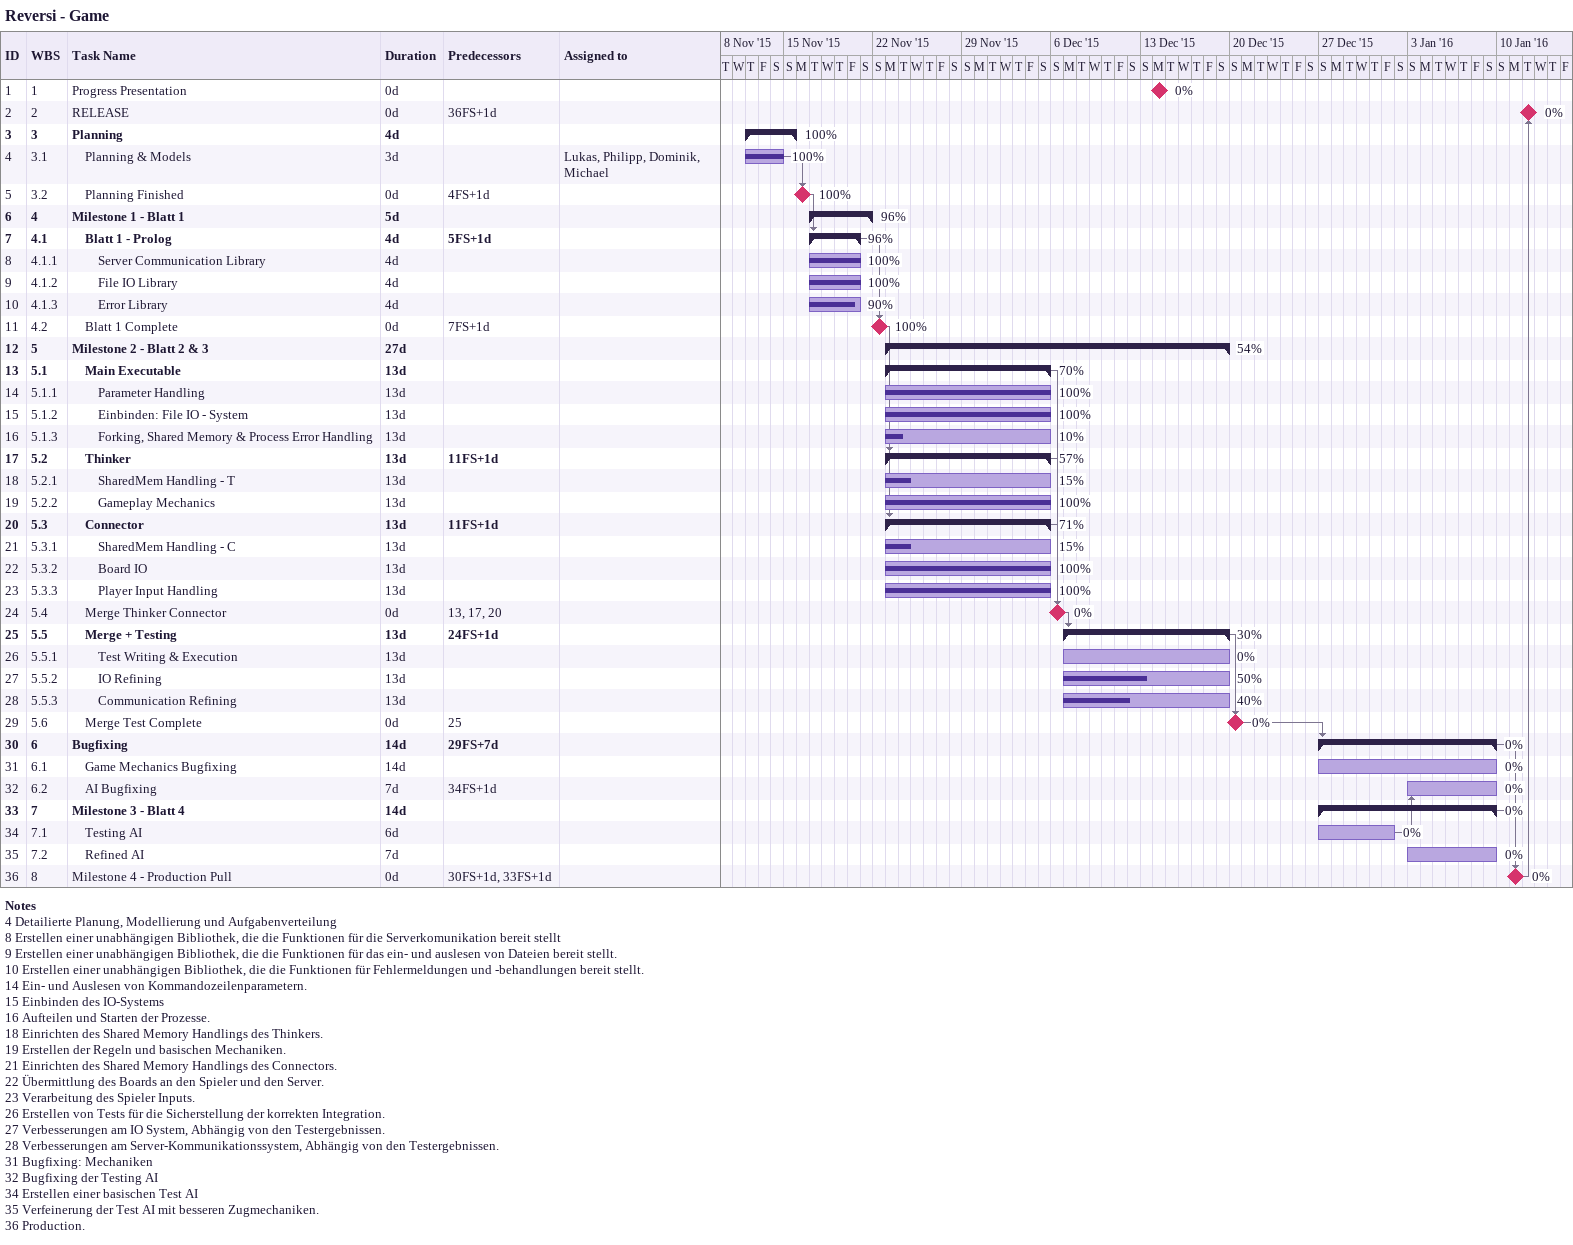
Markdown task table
Reversi - Game

| ID | WBS | Task | Duration | Start | Finish | Predecessors | Resources | % complete |
|---|---|---|---|---|---|---|---|---|
| 1 | 1 | Progress Presentation | 0d | 2015-12-14 | 2015-12-14 |  |  | 0 |
| 2 | 2 | RELEASE | 0d | 2016-01-12 | 2016-01-12 | 36FS+1d |  | 0 |
| 3 | 3 | **Planning** | 4d | 2015-11-12 | 2015-11-15 |  |  | 100 |
| 4 | 3.1 | Planning & Models | 3d | 2015-11-12 | 2015-11-14 |  | Lukas, Philipp, Dominik, Michael | 100 |
| 5 | 3.2 | Planning Finished | 0d | 2015-11-16 | 2015-11-16 | 4FS+1d |  | 100 |
| 6 | 4 | **Milestone 1 - Blatt 1** | 5d | 2015-11-17 | 2015-11-21 |  |  | 96 |
| 7 | 4.1 | **Blatt 1 - Prolog** | 4d | 2015-11-17 | 2015-11-20 | 5FS+1d |  | 96 |
| 8 | 4.1.1 | Server Communication Library | 4d | 2015-11-17 | 2015-11-20 |  |  | 100 |
| 9 | 4.1.2 | File IO Library | 4d | 2015-11-17 | 2015-11-20 |  |  | 100 |
| 10 | 4.1.3 | Error Library | 4d | 2015-11-17 | 2015-11-20 |  |  | 90 |
| 11 | 4.2 | Blatt 1 Complete | 0d | 2015-11-22 | 2015-11-22 | 7FS+1d |  | 100 |
| 12 | 5 | **Milestone 2 - Blatt 2 & 3** | 27d | 2015-11-23 | 2015-12-19 |  |  | 54 |
| 13 | 5.1 | **Main Executable** | 13d | 2015-11-23 | 2015-12-05 |  |  | 70 |
| 14 | 5.1.1 | Parameter Handling | 13d | 2015-11-23 | 2015-12-05 |  |  | 100 |
| 15 | 5.1.2 | Einbinden: File IO - System | 13d | 2015-11-23 | 2015-12-05 |  |  | 100 |
| 16 | 5.1.3 | Forking, Shared Memory & Process Error Handling | 13d | 2015-11-23 | 2015-12-05 |  |  | 10 |
| 17 | 5.2 | **Thinker** | 13d | 2015-11-23 | 2015-12-05 | 11FS+1d |  | 57 |
| 18 | 5.2.1 | SharedMem Handling - T | 13d | 2015-11-23 | 2015-12-05 |  |  | 15 |
| 19 | 5.2.2 | Gameplay Mechanics | 13d | 2015-11-23 | 2015-12-05 |  |  | 100 |
| 20 | 5.3 | **Connector** | 13d | 2015-11-23 | 2015-12-05 | 11FS+1d |  | 71 |
| 21 | 5.3.1 | SharedMem Handling - C | 13d | 2015-11-23 | 2015-12-05 |  |  | 15 |
| 22 | 5.3.2 | Board IO | 13d | 2015-11-23 | 2015-12-05 |  |  | 100 |
| 23 | 5.3.3 | Player Input Handling | 13d | 2015-11-23 | 2015-12-05 |  |  | 100 |
| 24 | 5.4 | Merge Thinker Connector | 0d | 2015-12-06 | 2015-12-06 | 13, 17, 20 |  | 0 |
| 25 | 5.5 | **Merge + Testing** | 13d | 2015-12-07 | 2015-12-19 | 24FS+1d |  | 30 |
| 26 | 5.5.1 | Test Writing & Execution | 13d | 2015-12-07 | 2015-12-19 |  |  | 0 |
| 27 | 5.5.2 | IO Refining | 13d | 2015-12-07 | 2015-12-19 |  |  | 50 |
| 28 | 5.5.3 | Communication Refining | 13d | 2015-12-07 | 2015-12-19 |  |  | 40 |
| 29 | 5.6 | Merge Test Complete | 0d | 2015-12-20 | 2015-12-20 | 25 |  | 0 |
| 30 | 6 | **Bugfixing** | 14d | 2015-12-27 | 2016-01-09 | 29FS+7d |  | 0 |
| 31 | 6.1 | Game Mechanics Bugfixing | 14d | 2015-12-27 | 2016-01-09 |  |  | 0 |
| 32 | 6.2 | AI Bugfixing | 7d | 2016-01-03 | 2016-01-09 | 34FS+1d |  | 0 |
| 33 | 7 | **Milestone 3 - Blatt 4** | 14d | 2015-12-27 | 2016-01-09 |  |  | 0 |
| 34 | 7.1 | Testing AI | 6d | 2015-12-27 | 2016-01-01 |  |  | 0 |
| 35 | 7.2 | Refined AI | 7d | 2016-01-03 | 2016-01-09 |  |  | 0 |
| 36 | 8 | Milestone 4 - Production Pull | 0d | 2016-01-11 | 2016-01-11 | 30FS+1d, 33FS+1d |  | 0 |

Notes
- 4: Detailierte Planung, Modellierung und Aufgabenverteilung
- 8: Erstellen einer unabhängigen Bibliothek, die die Funktionen für die Serverkomunikation bereit stellt
- 9: Erstellen einer unabhängigen Bibliothek, die die Funktionen für das ein- und auslesen von Dateien bereit stellt.
- 10: Erstellen einer unabhängigen Bibliothek, die die Funktionen für Fehlermeldungen und -behandlungen bereit stellt.
- 14: Ein- und Auslesen von Kommandozeilenparametern.
- 15: Einbinden des IO-Systems
- 16: Aufteilen und Starten der Prozesse.
- 18: Einrichten des Shared Memory Handlings des Thinkers.
- 19: Erstellen der Regeln und basischen Mechaniken.
- 21: Einrichten des Shared Memory Handlings des Connectors.
- 22: Übermittlung des Boards an den Spieler und den Server.
- 23: Verarbeitung des Spieler Inputs.
- 26: Erstellen von Tests für die Sicherstellung der korrekten Integration.
- 27: Verbesserungen am IO System, Abhängig von den Testergebnissen.
- 28: Verbesserungen am Server-Kommunikationssystem, Abhängig von den Testergebnissen.
- 31: Bugfixing: Mechaniken
- 32: Bugfixing der Testing AI
- 34: Erstellen einer basischen Test AI
- 35: Verfeinerung der Test AI mit besseren Zugmechaniken.
- 36: Production.
